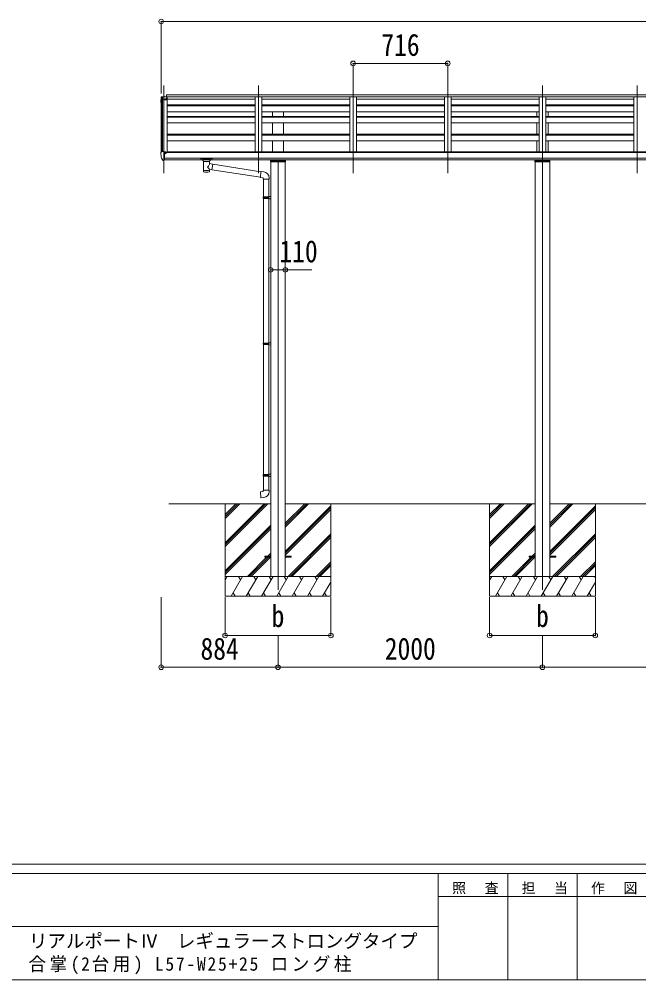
# Model space of a CAD drawing. Units: millimetres at full size, sheet at 1:35. Extents: x -9783 to 9892, y -6828 to 6752.
# Drawn here: x 36 to 4722, y -6828 to 439 of the extents above; entities that cross this region are included whole.
import ezdxf
from ezdxf.enums import TextEntityAlignment as Align

# ---------------------------------------------------------------- set-up
doc = ezdxf.new("R2010")
doc.units = ezdxf.units.MM
doc.header["$LTSCALE"] = 35
doc.header["$PDMODE"] = 32
doc.header["$PDSIZE"] = 35
for name, color, linetype, lineweight in [('0-0_0', 7, 'Continuous', 9), ('0-1_本体', 4, 'Continuous', 9), ('0-2_部品', 7, 'Continuous', 9), ('0-8_PARTS2', 2, 'Continuous', 9), ('0-A_寸法', 6, 'Continuous', 9), ('F-0_240', 7, 'Continuous', 9)]:
    doc.layers.add(name, color=color, linetype=linetype, lineweight=lineweight)
doc.styles.add('ＭＳ ゴシック', font='')
doc.styles.get('ＭＳ ゴシック').set_extended_font_data('MS Gothic')

msp = doc.modelspace()

# ---------------------------------------------------------------- linework, layer by layer
at = {"layer": '0-0_0'}
for p, q in [((1167.45, -3227.28), (1938.45, -3227.28)), ((1593.45, -3227.28), (1593.45, -3927.28)), ((1593.45, -3521.46), (1887.63, -3227.28)), ((1593.45, -3535.6), (1901.77, -3227.28)), ((1593.45, -3549.74), (1915.91, -3227.28)), ((1593.45, -3337.61), (1703.78, -3227.28)), ((1593.45, -3323.47), (1689.64, -3227.28)), ((1593.45, -3309.33), (1675.5, -3227.28)), ((2048.45, -3403.11), (2224.28, -3227.28)), ((2048.45, -3388.97), (2210.14, -3227.28)), ((2048.45, -3374.83), (2196, -3227.28)), ((2048.45, -3227.28), (3938.45, -3227.28)), ((2048.45, -3586.96), (2393.45, -3241.96)), ((2048.45, -3601.1), (2393.45, -3256.1)), ((2393.45, -3227.28), (2393.45, -3927.28)), ((3593.45, -3227.28), (3593.45, -3927.28)), ((3593.45, -3521.46), (3887.63, -3227.28)), ((3593.45, -3535.6), (3901.77, -3227.28)), ((3593.45, -3549.74), (3915.91, -3227.28)), ((3593.45, -3337.61), (3703.78, -3227.28)), ((3593.45, -3323.47), (3689.64, -3227.28)), ((3593.45, -3309.33), (3675.5, -3227.28)), ((4048.45, -3403.11), (4224.28, -3227.28)), ((4048.45, -3388.97), (4210.14, -3227.28)), ((4048.45, -3374.83), (4196, -3227.28)), ((4048.45, -3227.28), (5938.45, -3227.28)), ((4048.45, -3586.96), (4393.45, -3241.96)), ((4048.45, -3601.1), (4393.45, -3256.1)), ((4393.45, -3227.28), (4393.45, -3927.28)), ((2048.45, -3615.24), (2393.45, -3270.25)), ((4048.45, -3615.24), (4393.45, -3270.25)), ((1593.45, -3733.59), (1938.45, -3388.59)), ((1593.45, -3747.73), (1938.45, -3402.74)), ((3593.45, -3733.59), (3938.45, -3388.59)), ((3593.45, -3747.73), (3938.45, -3402.74)), ((1593.45, -3761.88), (1938.45, -3416.88)), ((2070.26, -3777.28), (2393.45, -3454.09)), ((2084.4, -3777.28), (2393.45, -3468.23)), ((2098.55, -3777.28), (2393.45, -3482.38)), ((3593.45, -3761.88), (3938.45, -3416.88)), ((4070.26, -3777.28), (4393.45, -3454.09)), ((4084.4, -3777.28), (4393.45, -3468.23)), ((4098.55, -3777.28), (4393.45, -3482.38)), ((1761.89, -3777.28), (1907.39, -3631.78)), ((1776.03, -3777.28), (1921.54, -3631.78)), ((1790.18, -3777.28), (1935.68, -3631.78)), ((1916.39, -3622.78), (1938.45, -3600.72)), ((1930.54, -3622.78), (1938.45, -3614.87)), ((3761.89, -3777.28), (3907.39, -3631.78)), ((3776.03, -3777.28), (3921.54, -3631.78)), ((3790.18, -3777.28), (3935.68, -3631.78)), ((3916.39, -3622.78), (3938.45, -3600.72)), ((3930.54, -3622.78), (3938.45, -3614.87)), ((2282.39, -3777.28), (2393.45, -3666.22)), ((2296.53, -3777.28), (2393.45, -3680.37)), ((2310.68, -3777.28), (2393.45, -3694.51)), ((4282.39, -3777.28), (4393.45, -3666.22)), ((4296.53, -3777.28), (4393.45, -3680.37)), ((4310.68, -3777.28), (4393.45, -3694.51)), ((2393.45, -3777.28), (1593.45, -3777.28)), ((1593.45, -3804.78), (1609.33, -3777.28)), ((1638.2, -3927.28), (1724.8, -3777.28)), ((1709.8, -3803.26), (1694.8, -3777.28)), ((1753.67, -3927.28), (1840.27, -3777.28)), ((1825.27, -3803.26), (1810.27, -3777.28)), ((1869.14, -3927.28), (1955.74, -3777.28)), ((1940.74, -3803.26), (1925.74, -3777.28)), ((1984.61, -3927.28), (2071.21, -3777.28)), ((2056.21, -3803.26), (2041.21, -3777.28)), ((2100.08, -3927.28), (2186.68, -3777.28)), ((2171.68, -3803.26), (2156.68, -3777.28)), ((2215.55, -3927.28), (2302.15, -3777.28)), ((2272.15, -3777.28), (2287.15, -3803.26)), ((2387.62, -3777.28), (2393.45, -3787.38)), ((4393.45, -3777.28), (3593.45, -3777.28)), ((3593.45, -3804.78), (3609.33, -3777.28)), ((3638.2, -3927.28), (3724.8, -3777.28)), ((3709.8, -3803.26), (3694.8, -3777.28)), ((3753.67, -3927.28), (3840.27, -3777.28)), ((3825.27, -3803.26), (3810.27, -3777.28)), ((3869.14, -3927.28), (3955.74, -3777.28)), ((3940.74, -3803.26), (3925.74, -3777.28)), ((3984.61, -3927.28), (4071.21, -3777.28)), ((4056.21, -3803.26), (4041.21, -3777.28)), ((4100.08, -3927.28), (4186.68, -3777.28)), ((4171.68, -3803.26), (4156.68, -3777.28)), ((4215.55, -3927.28), (4302.15, -3777.28)), ((4272.15, -3777.28), (4287.15, -3803.26)), ((4387.62, -3777.28), (4393.45, -3787.38)), ((2331.02, -3927.28), (2393.45, -3819.14)), ((4331.02, -3927.28), (4393.45, -3819.14)), ((1653.2, -3901.3), (1668.19, -3927.28)), ((1768.67, -3901.3), (1783.67, -3927.28)), ((1884.14, -3901.3), (1899.14, -3927.28)), ((1999.61, -3901.3), (2014.61, -3927.28)), ((2115.08, -3901.3), (2130.08, -3927.28)), ((2230.55, -3901.3), (2245.55, -3927.28)), ((2346.02, -3901.3), (2361.02, -3927.28)), ((3653.2, -3901.3), (3668.19, -3927.28)), ((3768.67, -3901.3), (3783.67, -3927.28)), ((3884.14, -3901.3), (3899.14, -3927.28)), ((3999.61, -3901.3), (4014.61, -3927.28)), ((4115.08, -3901.3), (4130.08, -3927.28)), ((4230.55, -3901.3), (4245.55, -3927.28)), ((4346.02, -3901.3), (4361.02, -3927.28)), ((1593.45, -3927.28), (2393.45, -3927.28)), ((3593.45, -3927.28), (4393.45, -3927.28))]:
    msp.add_line(p, q, dxfattribs=at)
at = {"layer": '0-1_本体'}
for p, q in [((1109.46, -149.91), (1109.45, -567.62)), ((1110.4, -149.02), (1118.24, -148.61)), ((1118.45, -148.69), (1118.45, -561.07)), ((1118.53, -148.8), (1119.15, -150.42)), ((6840.45, -148.6), (1148.95, -148.6)), ((1154.45, -148.6), (1154.45, -570.9)), ((1154.45, -165.14), (1820.45, -165.14)), ((1154.45, -208.72), (1820.45, -208.72)), ((1154.45, -211.1), (1820.45, -211.1)), ((1820.45, -214.08), (1154.45, -214.08)), ((1820.45, -216.66), (1154.45, -216.66)), ((1820.45, -148.6), (1820.45, -564.48)), ((1820.45, -148.6), (1870.45, -148.6)), ((1870.45, -148.6), (1870.45, -564.48)), ((1870.45, -165.14), (2536.45, -165.14)), ((1870.45, -208.72), (2536.45, -208.72)), ((1870.45, -211.1), (2536.45, -211.1)), ((2536.45, -214.08), (1870.45, -214.08)), ((2536.45, -216.66), (1870.45, -216.66)), ((1950.95, -214.08), (1950.95, -211.1)), ((2035.95, -214.08), (2035.95, -211.1)), ((2536.45, -148.6), (2536.45, -564.48)), ((2536.45, -148.6), (2586.45, -148.6)), ((2586.45, -148.6), (2586.45, -564.48)), ((2586.45, -165.14), (3252.45, -165.14)), ((2586.45, -208.72), (3252.45, -208.72)), ((2586.45, -211.1), (3252.45, -211.1)), ((3252.45, -214.08), (2586.45, -214.08)), ((3252.45, -216.66), (2586.45, -216.66)), ((3252.45, -148.6), (3252.45, -564.48)), ((3252.45, -148.6), (3302.45, -148.6)), ((3302.45, -148.6), (3302.45, -564.48)), ((3302.45, -165.14), (3968.45, -165.14)), ((3302.45, -208.72), (3968.45, -208.72)), ((3302.45, -211.1), (3968.45, -211.1)), ((3968.45, -214.08), (3302.45, -214.08)), ((3968.45, -216.66), (3302.45, -216.66)), ((3950.95, -214.08), (3950.95, -211.1)), ((3968.45, -148.6), (3968.45, -564.48)), ((3968.45, -148.6), (4018.45, -148.6)), ((4018.45, -148.6), (4018.45, -564.48)), ((4018.45, -165.14), (4684.45, -165.14)), ((4018.45, -208.72), (4684.45, -208.72)), ((4018.45, -211.1), (4684.45, -211.1)), ((4684.45, -214.08), (4018.45, -214.08)), ((4684.45, -216.66), (4018.45, -216.66)), ((4035.95, -214.08), (4035.95, -211.1)), ((4684.45, -148.6), (4684.45, -564.48)), ((4684.45, -148.6), (4734.45, -148.6)), ((1820.45, -261.44), (1154.45, -261.44)), ((2536.45, -261.44), (1870.45, -261.44)), ((1950.95, -297.42), (1950.95, -261.44)), ((2035.95, -297.42), (2035.95, -261.44)), ((3252.45, -261.44), (2586.45, -261.44)), ((3968.45, -261.44), (3302.45, -261.44)), ((3950.95, -297.42), (3950.95, -261.44)), ((4684.45, -261.44), (4018.45, -261.44)), ((4035.95, -297.42), (4035.95, -261.44)), ((1820.45, -297.42), (1154.45, -297.42)), ((1820.45, -302.22), (1154.45, -302.22)), ((1820.45, -346.51), (1154.45, -346.51)), ((2536.45, -297.42), (1870.45, -297.42)), ((2536.45, -302.22), (1870.45, -302.22)), ((2536.45, -346.51), (1870.45, -346.51)), ((1950.95, -430.7), (1950.95, -346.51)), ((2035.95, -430.7), (2035.95, -346.51)), ((3252.45, -297.42), (2586.45, -297.42)), ((3252.45, -302.22), (2586.45, -302.22)), ((3252.45, -346.51), (2586.45, -346.51)), ((3968.45, -297.42), (3302.45, -297.42)), ((3968.45, -302.22), (3302.45, -302.22)), ((3968.45, -346.51), (3302.45, -346.51)), ((3950.95, -430.7), (3950.95, -346.51)), ((4684.45, -297.42), (4018.45, -297.42)), ((4684.45, -302.22), (4018.45, -302.22)), ((4684.45, -346.51), (4018.45, -346.51)), ((4035.95, -430.7), (4035.95, -346.51)), ((1820.45, -430.7), (1154.45, -430.7)), ((2536.45, -430.7), (1870.45, -430.7)), ((3252.45, -430.7), (2586.45, -430.7)), ((3968.45, -430.7), (3302.45, -430.7)), ((4684.45, -430.7), (4018.45, -430.7)), ((1820.45, -437.55), (1154.45, -437.55)), ((1820.45, -481.15), (1154.45, -481.15)), ((2536.45, -437.55), (1870.45, -437.55)), ((2536.45, -481.15), (1870.45, -481.15)), ((1950.95, -564.48), (1950.95, -481.15)), ((2035.95, -564.48), (2035.95, -481.15)), ((3252.45, -437.55), (2586.45, -437.55)), ((3252.45, -481.15), (2586.45, -481.15)), ((3968.45, -437.55), (3302.45, -437.55)), ((3968.45, -481.15), (3302.45, -481.15)), ((3950.95, -564.48), (3950.95, -481.15)), ((4684.45, -437.55), (4018.45, -437.55)), ((4684.45, -481.15), (4018.45, -481.15)), ((4035.95, -564.48), (4035.95, -481.15)), ((1135.95, -570.9), (6850.95, -570.9)), ((1154.45, -564.48), (1154.45, -564.48)), ((1159.45, -564.48), (1159.45, -570.9)), ((6827.45, -564.48), (1159.45, -564.48)), ((1135.95, -612.41), (6850.95, -612.41)), ((1135.95, -624.32), (6850.95, -624.32)), ((1938.45, -641.25), (1938.45, -3777.28)), ((2048.45, -641.25), (2048.45, -3777.28)), ((3938.45, -641.25), (3938.45, -3777.28)), ((4048.45, -641.25), (4048.45, -3777.28))]:
    msp.add_line(p, q, dxfattribs=at)
for points in [[(6840.45, -134.15), (1148.95, -134.15), (1148.95, -148.6)], [(1119.15, -561.07), (1119.15, -148.6), (1154.45, -148.6)]]:
    msp.add_lwpolyline(points, dxfattribs=at)
msp.add_circle((1143.43, -575.57), 3, dxfattribs=at)
for centre, radius, start, end in [((1110.45, -150.02), 1, 93, 173.76966), ((1118.25, -148.91), 0.301, 21.06327, 92.86679)]:
    msp.add_arc(centre, radius, start, end, dxfattribs=at)
at = {"layer": '0-2_部品', "color": 4}
for p, q in [((1107.45, -175.38), (1107.45, -176.01)), ((1114.36, -166.57), (1110.29, -172.38)), ((1117.45, -166.01), (1115.12, -166.15)), ((1117.45, -166.01), (1135.95, -166.01)), ((1129.45, -174.08), (1129.45, -166.01)), ((1135.95, -166.01), (1145.95, -166.09)), ((1135.95, -174.08), (1135.95, -171.19)), ((1145.95, -171.19), (1135.95, -171.19)), ((1145.95, -171.19), (1145.95, -166.09)), ((1146.45, -159.64), (1146.45, -174.08)), ((1146.45, -159.64), (1148.95, -159.64)), ((1147.45, -159.64), (1147.45, -174.08)), ((1107.45, -570.49), (1107.45, -571.12)), ((1114.36, -561.69), (1110.3, -567.5)), ((1129.45, -629.62), (1129.45, -561.12)), ((1130.95, -562.04), (1129.45, -562.04)), ((1135.95, -570.86), (1129.45, -570.46)), ((1130.95, -562.04), (1130.95, -568.21)), ((1140.63, -563.54), (1130.95, -562.82)), ((1130.95, -565.81), (1144.95, -565.86)), ((1140.43, -576.04), (1140.95, -576.04)), ((1140.95, -576.04), (1141.25, -576.04)), ((1141.45, -565.85), (1141.45, -563.95)), ((1145.95, -566.97), (1145.95, -570.95)), ((1121.83, -627.81), (1112.08, -612.43)), ((1127.95, -629.53), (1124.24, -629.3)), ((1127.95, -629.53), (1129.45, -629.62)), ((1129.45, -627.42), (1129.95, -627.42)), ((1129.95, -627.42), (1130.45, -626.42)), ((1135.95, -626.42), (1130.45, -626.42)), ((1939.45, -632), (2047.45, -632)), ((3939.45, -632), (4047.45, -632)), ((1893.45, -3622.78), (1893.45, -3631.78)), ((1938.45, -3622.78), (1893.45, -3622.78)), ((1938.45, -3631.78), (1893.45, -3631.78)), ((2093.45, -3622.78), (2048.45, -3622.78)), ((2093.45, -3631.78), (2048.45, -3631.78)), ((2093.45, -3622.78), (2093.45, -3631.78)), ((3893.45, -3622.78), (3893.45, -3631.78)), ((3938.45, -3622.78), (3893.45, -3622.78)), ((3938.45, -3631.78), (3893.45, -3631.78)), ((4093.45, -3622.78), (4048.45, -3622.78)), ((4093.45, -3631.78), (4048.45, -3631.78)), ((4093.45, -3622.78), (4093.45, -3631.78))]:
    msp.add_line(p, q, dxfattribs=at)
at = {"layer": '0-2_部品'}
for p, q in [((1408.95, -612.62), (1408.95, -623.38)), ((1408.95, -612.82), (1408.95, -614.36)), ((1410.95, -611.96), (1493.95, -611.96)), ((1410.95, -614.14), (1493.95, -614.14)), ((1410.95, -624.05), (1425.45, -624.05)), ((1425.45, -630.86), (1425.45, -620.58)), ((1429.55, -635.36), (1429.53, -715.65)), ((1475.35, -652.93), (1475.35, -635.34)), ((1500.57, -656.84), (1475.35, -652.92)), ((1479.45, -630.86), (1479.45, -620.58)), ((1479.45, -624.05), (1493.95, -624.05)), ((1495.95, -612.62), (1495.95, -623.38)), ((1475.37, -715.65), (1475.35, -699.02)), ((1475.35, -699.27), (1493.55, -702.09)), ((1500.57, -656.84), (1493.55, -702.09)), ((1860.72, -757.27), (1493.82, -700.35)), ((1864.39, -715.34), (1500.26, -658.85)), ((1885.37, -715.46), (1864.54, -713.64)), ((1880.45, -771.21), (1926.45, -771.21)), ((1882.45, -771.21), (1882.45, -905.2)), ((1924.45, -771.21), (1924.45, -902.64)), ((1926.45, -771.21), (1926.45, -760.29)), ((1880.45, -907.2), (1881.45, -905.2)), ((1880.45, -907.2), (1924.45, -907.2)), ((1880.45, -907.2), (1880.45, -915.2)), ((1880.45, -915.2), (1924.45, -915.2)), ((1880.45, -915.2), (1881.45, -917.2)), ((1881.45, -905.2), (1924.45, -905.2)), ((1881.45, -917.2), (1924.45, -917.2)), ((1882.45, -917.2), (1882.45, -2011.39)), ((1919.97, -907.2), (1919.54, -905.2)), ((1922.45, -902.7), (1938.45, -902.23)), ((1922.45, -904.7), (1922.45, -902.7)), ((1922.45, -904.7), (1924.45, -904.7)), ((1922.45, -919.7), (1922.45, -917.7)), ((1922.45, -919.7), (1938.45, -920.17)), ((1924.45, -919.76), (1924.45, -2008.83)), ((1938.45, -902.23), (1938.45, -920.17)), ((1880.45, -2013.39), (1881.45, -2011.39)), ((1880.45, -2013.39), (1924.45, -2013.39)), ((1880.45, -2013.39), (1880.45, -2021.39)), ((1880.45, -2021.39), (1924.45, -2021.39)), ((1880.45, -2021.39), (1881.45, -2023.39)), ((1881.45, -2011.39), (1924.45, -2011.39)), ((1881.45, -2023.39), (1924.45, -2023.39)), ((1882.45, -2023.39), (1882.45, -3006.55)), ((1919.97, -2013.39), (1919.54, -2011.39)), ((1922.45, -2008.89), (1938.45, -2008.42)), ((1922.45, -2010.89), (1922.45, -2008.89)), ((1922.45, -2010.89), (1924.45, -2010.89)), ((1922.45, -2025.89), (1922.45, -2023.89)), ((1922.45, -2025.89), (1938.45, -2026.36)), ((1924.45, -2025.95), (1924.45, -3003.99)), ((1938.45, -2008.42), (1938.45, -2026.36)), ((1880.45, -3008.55), (1881.45, -3006.55)), ((1880.45, -3008.55), (1924.45, -3008.55)), ((1880.45, -3008.55), (1880.45, -3016.55)), ((1880.45, -3016.55), (1924.45, -3016.55)), ((1880.45, -3016.55), (1881.45, -3018.55)), ((1881.45, -3006.55), (1924.45, -3006.55)), ((1881.45, -3018.55), (1924.45, -3018.55)), ((1882.45, -3018.55), (1882.45, -3124.69)), ((1919.97, -3008.55), (1919.54, -3006.55)), ((1922.45, -3004.05), (1938.45, -3003.58)), ((1922.45, -3006.05), (1922.45, -3004.05)), ((1922.45, -3006.05), (1924.45, -3006.05)), ((1922.45, -3021.05), (1922.45, -3019.05)), ((1922.45, -3021.05), (1938.45, -3021.52)), ((1924.45, -3021.11), (1924.45, -3124.69)), ((1938.45, -3003.58), (1938.45, -3021.52)), ((1880.45, -3124.69), (1926.45, -3124.69)), ((1880.45, -3134.69), (1880.45, -3124.69)), ((1926.45, -3124.69), (1926.45, -3135.6))]:
    msp.add_line(p, q, dxfattribs=at)
at = {"layer": '0-2_部品', "color": 4}
for points in [[(1129.45, -561.12), (1117.45, -561.12), (1115.12, -561.26)], [(1135.95, -626.42), (1135.95, -568.21), (1130.95, -568.21)], [(1140.63, -563.54), (1140.8, -563.56), (1140.95, -563.59), (1141.1, -563.63), (1141.22, -563.68), (1141.32, -563.74), (1141.39, -563.81), (1141.44, -563.88), (1141.45, -563.95)], [(1141.25, -574.85), (1141.25, -576.04), (1145.95, -576.04)], [(1145.95, -574.42), (1145.95, -576.04), (1146.43, -576.04)], [(1129.45, -615.73), (1132.62, -615.32), (1135.95, -614.89)], [(2050.45, -624.32), (2050.45, -641.25), (1936.45, -641.25), (1936.45, -624.32)], [(4050.45, -624.32), (4050.45, -641.25), (3936.45, -641.25), (3936.45, -624.32)]]:
    msp.add_lwpolyline(points, dxfattribs=at)
at = {"layer": '0-2_部品'}
for points in [[(1408.95, -612.62), (1408.99, -612.43), (1409.07, -612.29), (1409.17, -612.2), (1409.27, -612.14), (1409.39, -612.09), (1409.69, -612.03), (1410.18, -611.98), (1410.72, -611.96), (1410.95, -611.96)], [(1408.95, -623.38), (1408.99, -623.58), (1409.07, -623.72), (1409.17, -623.81), (1409.27, -623.87), (1409.39, -623.92), (1409.69, -623.98), (1410.18, -624.02), (1410.72, -624.05), (1410.95, -624.05)], [(1425.49, -630.8), (1425.47, -631.15), (1425.71, -632.11), (1426.23, -632.99), (1427.04, -633.83), (1428.15, -634.63), (1429.55, -635.36)], [(1475.35, -635.34), (1475.58, -635.25), (1476.94, -634.51), (1478.05, -633.67), (1478.81, -632.8), (1479.27, -631.9), (1479.44, -631.02)], [(1493.95, -611.96), (1494.3, -611.96), (1494.83, -611.99), (1495.28, -612.04), (1495.59, -612.12), (1495.76, -612.22), (1495.88, -612.35), (1495.94, -612.53), (1495.95, -612.62)], [(1493.95, -624.05), (1494.3, -624.04), (1494.83, -624.02), (1495.28, -623.97), (1495.59, -623.89), (1495.76, -623.79), (1495.88, -623.65), (1495.94, -623.47), (1495.95, -623.38)], [(1864.54, -713.64), (1860.53, -759.46), (1880.45, -761.21), (1880.45, -771.21)], [(1919.97, -907.2), (1919.97, -915.2), (1919.54, -917.2)], [(1922.45, -917.7), (1924.45, -917.7), (1924.45, -904.7)], [(1919.97, -2013.39), (1919.97, -2021.39), (1919.54, -2023.39)], [(1922.45, -2023.89), (1924.45, -2023.89), (1924.45, -2010.89)], [(1919.97, -3008.55), (1919.97, -3016.55), (1919.54, -3018.55)], [(1922.45, -3019.05), (1924.45, -3019.05), (1924.45, -3006.05)], [(1885.37, -3180.43), (1864.54, -3182.26), (1860.53, -3136.43), (1880.45, -3134.69)]]:
    msp.add_lwpolyline(points, dxfattribs=at)
at = {"layer": '0-2_部品', "color": 4}
for centre, radius, start, end in [((1110.45, -175.38), 3, 93, 180), ((1309.45, -176.01), 202, 180, 188.08549), ((1115.18, -167.15), 1, 93.5, 145), ((1110.45, -570.49), 3, 93, 180), ((1299.94, -571.12), 192.49, 180.0008, 192.1233), ((1115.18, -562.26), 1, 93.5, 145), ((1143.45, -576.04), 2.5, 151.64236, 180), ((1143.45, -576.04), 2.5, 0, 151.64236), ((1114.68, -610.93), 3, 191.83348, 210), ((1124.43, -626.31), 3, 210, 266.5)]:
    msp.add_arc(centre, radius, start, end, dxfattribs=at)
at = {"layer": '0-2_部品'}
for centre, start, end in [((1881.45, -760.29), 0, 85), ((1881.45, -3135.6), 275, 0)]:
    msp.add_arc(centre, 45, start, end, dxfattribs=at)
at = {"layer": '0-2_部品', "color": 4}
msp.add_ellipse((1144.95, -566.97), major_axis=(-0.02, 1.1), ratio=0.906239, start_param=4.6917496, end_param=6.2625459, dxfattribs=at)
at = {"layer": '0-2_部品'}
for centre, major_axis, ratio, start_param, end_param in [((1410.95, -614.36), (2, 0), 0.109601, 1.5707963, 3.1415927), ((1452.45, -620.58), (27, 0), 0.122176, 6.2831853, 9.424778), ((1452.46, -635.81), (-22.91, 0.42), 0.072511, 0.0008029, 1.5715993), ((1452.46, -637.43), (-22.91, 0.42), 0.072511, 0.0008029, 1.5715993), ((1452.44, -635.81), (22.92, 0.42), 0.07247, 4.71158, 6.2823764), ((1452.44, -637.43), (22.92, 0.42), 0.07247, 4.71158, 6.2823764), ((1452.45, -679.47), (-22.81, -26.62), 0.234429, 1.6855472, 3.1268519), ((1463.45, -630.86), (16, 0), 0.361356, 6.2636979, 6.2831853), ((1493.95, -614.36), (2, 0), 0.109601, 0, 1.5707963), ((1452.45, -715.65), (22.92, 0), 0.101955, 3.1415499, 6.2833984), ((1452.45, -703.21), (22.91, 0), 0.122865, 3.1415927, 6.2831853), ((1455.01, -676.82), (20.32, -22.25), 0.045535, 0.0389954, 1.3075346)]:
    msp.add_ellipse(centre, major_axis=major_axis, ratio=ratio, start_param=start_param, end_param=end_param, dxfattribs=at)
at = {"layer": '0-8_PARTS2'}
for p, q in [((1129.45, -724.94), (1129.45, -62.41)), ((1845.45, -724.94), (1845.45, -62.41)), ((2561.45, -724.94), (2561.45, -62.41)), ((3277.45, -724.94), (3277.45, -62.41)), ((3993.45, -724.94), (3993.45, -62.41)), ((4709.45, -724.94), (4709.45, -62.41)), ((1993.45, -631.14), (1993.45, -3877.28)), ((3993.45, -631.14), (3993.45, -3877.28))]:
    msp.add_line(p, q, dxfattribs=at)
at = {"layer": '0-A_寸法'}
for p, q in [((1109.46, 421.08), (1109.46, -124.55)), ((1109.46, 421.08), (6877.45, 421.08)), ((2561.45, 104.46), (2561.45, -124.55)), ((2561.45, 104.46), (3277.45, 104.46)), ((3277.45, 104.46), (3277.45, -124.55)), ((1938.45, -1457.46), (2048.45, -1457.46)), ((2048.45, -1457.46), (2248.45, -1457.46)), ((1109.46, -4463.65), (1109.46, -3934.7)), ((1593.45, -4223.67), (1593.45, -3934.7)), ((2393.45, -4223.67), (2393.45, -3934.7)), ((3593.45, -4223.67), (3593.45, -3934.7)), ((4393.45, -4223.67), (4393.45, -3934.7)), ((1593.45, -4223.67), (2393.45, -4223.67)), ((1993.45, -4463.65), (1993.45, -4223.67)), ((3593.45, -4223.67), (4393.45, -4223.67)), ((3993.45, -4463.65), (3993.45, -4223.67)), ((1109.46, -4463.65), (1993.45, -4463.65)), ((1993.45, -4463.65), (3993.45, -4463.65)), ((5993.45, -4463.65), (3993.45, -4463.65))]:
    msp.add_line(p, q, dxfattribs=at)
for p in [(1109.46, 421.08), (2561.45, 104.46), (3277.45, 104.46), (1938.45, -1457.46), (2048.45, -1457.46), (1593.45, -4223.67), (2393.45, -4223.67), (3593.45, -4223.67), (4393.45, -4223.67), (1109.46, -4463.65), (1993.45, -4463.65), (3993.45, -4463.65)]:
    msp.add_point(p, dxfattribs=at)
at = {"layer": 'F-0_240', "color": 5}
for p, q in [((-9783.03, -5953.1), (9396.97, -5953.1)), ((-9783.03, -6023.1), (6285.75, -6023.1)), ((3205.75, -6023.1), (3205.75, -6828.1)), ((3730.75, -6023.1), (3730.75, -6828.1)), ((4255.75, -6023.1), (4255.75, -6828.1)), ((3205.75, -6198.1), (5305.75, -6198.1)), ((-3969.25, -6425.6), (3205.75, -6425.6)), ((-9783.03, -6828.1), (9396.97, -6828.1))]:
    msp.add_line(p, q, dxfattribs=at)

# ---------------------------------------------------------------- texts
at = {"layer": '0-A_寸法', "color": 7, "style": 'ＭＳ ゴシック', "width": 0.85}
for s, p in [('716', (2775.08, 111.46)), ('110', (2004.08, -1450.46)), ('b', (1945.33, -4209.29)), ('b', (3945.33, -4209.29)), ('884', (1407.08, -4456.65)), ('2000', (2800.95, -4456.65))]:
    msp.add_text(s, height=166.8, dxfattribs=at).set_placement(p, align=Align.BOTTOM_LEFT)
at = {"layer": 'F-0_240', "style": 'ＭＳ ゴシック'}
msp.add_text('リアルポートⅣ\u3000レギュラーストロングタイプ', height=102.6, dxfattribs=at).set_placement((109.35, -6616.22), align=Align.BOTTOM_LEFT)
at = {"layer": 'F-0_240', "attachment_point": 7, "style": 'ＭＳ ゴシック'}
for s, insert, char_height in [('\\T1.17;照\u3000査', (3310.76, -6180.6), 76.98), ('\\T1.17;担\u3000当', (3835.76, -6180.6), 76.98), ('\\T1.17;作\u3000図', (4360.75, -6180.6), 76.98), ('\\T1.2;\\W0.95;合掌(2台用)\\~L57-W25+25\\~ロング柱', (105.77, -6786.55), 102.6)]:
    msp.add_mtext(s, dxfattribs=dict(at, insert=insert, char_height=char_height))

doc.saveas('drawing.dxf')
